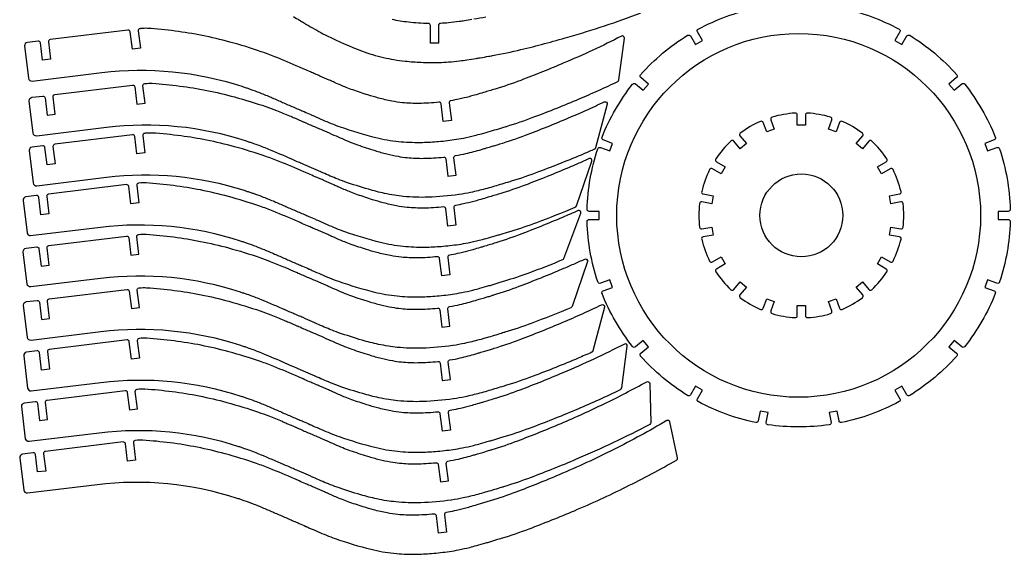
# Model space of a CAD drawing. Header units: millimetres. Extents: x 4049 to 4539, y 787 to 1311.
# Drawn here: x 4049.2 to 4539, y 787 to 1051.4 of the extents above; entities that cross this region are included whole.
import ezdxf

# ---------------------------------------------------------------- set-up
doc = ezdxf.new("R2010")
doc.units = ezdxf.units.MM
doc.linetypes.add('K5LT_BASIC', pattern=[0])

msp = doc.modelspace()

# ---------------------------------------------------------------- linework, layer by layer
at = {"color": 150, "linetype": 'K5LT_BASIC', "true_color": 0x0080ff}
for points in [[(4184.5, 1053.03, -0.002291), (4187.58, 1051.19, -0.000191), (4188.05, 1050.91, -0.000096), (4188.98, 1050.35, 0.007169), (4197.1, 1045.61, 0.014412), (4201.24, 1043.43, 0.022433), (4218.2, 1036.03, 0.036326), (4229.15, 1032.71, 0.014712), (4234.22, 1031.73, 0.013504), (4239.79, 1030.97, 0.017144), (4247.68, 1030.38, 0.015324), (4256.52, 1030.3, 0.013813), (4261.17, 1030.53, 0.011483), (4266.74, 1031.08, 0.005942), (4270.27, 1031.56, 0.004548), (4274.86, 1032.28, 0.001632), (4276.95, 1032.63, 0.000818), (4281.1, 1033.36, -0.000071), (4282.33, 1033.57, -0.000143), (4282.94, 1033.68, 0.016669), (4297.05, 1036.64, 0.009989), (4320.31, 1042.83, 0.00991), (4338.46, 1048.44, 0.009899), (4356.4, 1054.78, 0.287969)], [(4279.61, 1052.68, -0.000197), (4273.77, 1051.66, -0.001191)], [(4455.59, 1057.15, -0.072772), (4484.07, 1046.78, -0.00015), (4484.12, 1046.75, -0.413473), (4484.49, 1045.39), (4482.01, 1041.1), (4485.48, 1039.1), (4487.95, 1043.39, -0.432022), (4489.37, 1043.72, -0.072772), (4512.58, 1024.24, -0.00015), (4512.62, 1024.19, -0.413473), (4512.5, 1022.79), (4508.71, 1019.61), (4511.28, 1016.54), (4515.07, 1019.72, -0.432022), (4516.52, 1019.55, -0.072772), (4531.67, 993.31, -0.00015), (4531.69, 993.25, -0.413473), (4531.09, 991.97), (4526.44, 990.28), (4527.81, 986.52), (4532.46, 988.21, -0.432022), (4533.76, 987.56, -0.072772), (4539.02, 957.71, -0.00015), (4539.03, 957.65, -0.413473), (4538.03, 956.65), (4533.08, 956.65), (4533.08, 952.65), (4538.03, 952.65, -0.432022), (4539.02, 951.59, -0.072772), (4533.76, 921.75, -0.00015), (4533.74, 921.69, -0.413473), (4532.46, 921.09), (4527.81, 922.78), (4526.44, 919.02), (4531.09, 917.33, -0.432022), (4531.67, 915.99, -0.072772), (4516.52, 889.75, -0.00015), (4516.48, 889.7, -0.413473), (4515.07, 889.58), (4511.28, 892.76), (4508.71, 889.7), (4512.5, 886.51, -0.432022), (4512.58, 885.06, -0.072772), (4489.37, 865.58, -0.00015), (4489.31, 865.55, -0.413473), (4487.95, 865.92), (4485.48, 870.2), (4482.01, 868.2), (4484.49, 863.92, -0.432022), (4484.07, 862.52, -0.072772), (4455.59, 852.16, -0.00015), (4455.53, 852.14, -0.413473), (4454.37, 852.95), (4453.51, 857.83), (4449.57, 857.13), (4450.43, 852.26, -0.432022), (4449.56, 851.09, -0.072772), (4419.26, 851.09, -0.00015), (4419.19, 851.1, -0.413473), (4418.39, 852.26), (4419.25, 857.13), (4415.31, 857.83), (4414.45, 852.95, -0.432022), (4413.23, 852.16, -0.072772), (4384.75, 862.52, -0.00015), (4384.7, 862.55, -0.413473), (4384.33, 863.92), (4386.81, 868.2), (4383.34, 870.2), (4380.87, 865.92, -0.432022), (4379.45, 865.58, -0.072772), (4356.24, 885.06, -0.00015), (4356.19, 885.11, -0.413473), (4356.32, 886.51), (4360.11, 889.7), (4357.54, 892.76), (4353.75, 889.58, -0.432022), (4352.3, 889.75, -0.072772), (4337.15, 915.99, -0.00015), (4337.13, 916.05, -0.413473), (4337.72, 917.33), (4342.38, 919.02), (4341.01, 922.78), (4336.36, 921.09, -0.432022), (4335.06, 921.75, -0.072772), (4329.79, 951.59, -0.00015), (4329.79, 951.65, -0.413473), (4330.79, 952.65), (4335.74, 952.65), (4335.74, 956.65), (4330.79, 956.65, -0.432022), (4329.79, 957.71, -0.072772), (4335.06, 987.56, -0.00015), (4335.08, 987.62, -0.413473), (4336.36, 988.21), (4341.01, 986.52), (4342.38, 990.28), (4337.72, 991.97, -0.432022), (4337.15, 993.31, -0.072772), (4352.3, 1019.55, -0.00015), (4352.34, 1019.6, -0.413473), (4353.75, 1019.72), (4357.54, 1016.54), (4360.11, 1019.61), (4356.32, 1022.79, -0.432022), (4356.24, 1024.24, -0.072772), (4379.45, 1043.72, -0.00015), (4379.5, 1043.75, -0.413473), (4380.87, 1043.39), (4383.34, 1039.1), (4386.81, 1041.1), (4384.33, 1045.39, -0.432022), (4384.75, 1046.78, -0.072772), (4413.23, 1057.15, -0.00015)], [(4272.81, 1051.5, -0.003195), (4269.17, 1050.9, -0.004256), (4266.43, 1050.5, -0.010704), (4261.24, 1049.89, -0.013942), (4257.23, 1049.62, 0.402696), (4256.27, 1048.62), (4256.27, 1039.91), (4252.27, 1039.91), (4252.27, 1048.57, 0.409223), (4251.29, 1049.57, -0.022984), (4241.39, 1050.2, -0.028102), (4233.38, 1051.53, -0.022627)]]:
    msp.add_lwpolyline(points, format="xyb", dxfattribs=at)
for points in [[(4345.47, 1021.63), (4348.23, 1042.25, 0.603936), (4346.78, 1043.28, -0.008524), (4332.65, 1036.41, -0.00853), (4318.31, 1030.03, -0.009801), (4296.93, 1021.45, -0.016857), (4284.25, 1017.13, -0.000197), (4278.58, 1015.42, -0.001191), (4277.64, 1015.13, -0.003195), (4274.1, 1014.1, -0.004256), (4271.43, 1013.37, -0.010704), (4266.35, 1012.14, -0.013942), (4262.41, 1011.39, 0.402696), (4261.58, 1010.28), (4262.63, 1001.63), (4258.66, 1001.15), (4257.62, 1009.75, 0.409223), (4256.52, 1010.62, -0.022984), (4246.61, 1010.05, -0.028102), (4238.51, 1010.4, -0.022627), (4233.24, 1011.17, -0.017635), (4226.59, 1012.7, -0.010921), (4221.37, 1014.22, -0.007563), (4213.92, 1016.69, -0.012846), (4210.64, 1017.92, -0.007677), (4205.24, 1020.22, -0.000708), (4204.29, 1020.64, -0.000339), (4202.29, 1021.54), (4202.29, 1021.54, 0.002143), (4197.65, 1023.59, 0.003975), (4195.13, 1024.67, -0.002342), (4193, 1025.58, -0.001545), (4189.79, 1026.97, -0.000232), (4189.02, 1027.31, -0.000114), (4187.47, 1027.99, 0.007212), (4175.26, 1033.14, 0.013537), (4168.64, 1035.62, 0.015886), (4153.12, 1040.4, 0.018238), (4139.34, 1043.64, 0.016277), (4126, 1045.82, 0.016145), (4112.43, 1047.14, 0.046509), (4108.85, 1047.04), (4108.66, 1047.01, 0.414214), (4107.78, 1045.9), (4108.83, 1037.32), (4104.86, 1036.83), (4103.81, 1045.41, 0.414214), (4102.7, 1046.29), (4064.21, 1041.6, 0.414214), (4063.34, 1040.48), (4064.39, 1031.9), (4060.42, 1031.42), (4059.37, 1040, 0.414214), (4058.26, 1040.87), (4052.99, 1040.23, 0.414214), (4051.6, 1038.45), (4053.54, 1022.47, 0.414214), (4055.32, 1021.08), (4089.83, 1025.28, -0.109897), (4158.99, 1018.51, -0.001797), (4160.67, 1017.95, -0.001761), (4162.38, 1017.37, -0.009435), (4166.66, 1015.81, -0.007265), (4172.16, 1013.59, -0.002706), (4174.72, 1012.5, -0.001352), (4179.83, 1010.27, 0.001412), (4185.06, 1007.99, 0.002829), (4187.68, 1006.88, -0.00355), (4189.8, 1005.97, -0.002291), (4193.08, 1004.52, -0.000191), (4193.58, 1004.3, -0.000096), (4194.57, 1003.86, 0.007169), (4203.21, 1000.13, 0.014412), (4207.58, 998.47, 0.022433), (4225.31, 993.17, 0.036326), (4236.58, 991.21, 0.014712), (4241.73, 990.84, 0.013504), (4247.35, 990.76, 0.017144), (4255.25, 991.13, 0.015324), (4264.04, 992.12, 0.013813), (4268.63, 992.91, 0.011483), (4274.09, 994.14, 0.005942), (4277.54, 995.04, 0.004548), (4282.01, 996.31, 0.001632), (4284.04, 996.91, 0.000818), (4288.07, 998.13, -0.000071), (4289.26, 998.49, -0.000143), (4289.86, 998.67, 0.016669), (4303.51, 1003.32, 0.009989), (4325.85, 1012.28, 0.00545), (4335.42, 1016.46, 0.00545), (4344.91, 1020.86, 0.253472)], [(4320.61, 1002.86, 0.005263), (4329.49, 1006.74, 0.005265), (4338.29, 1010.81, -0.638066), (4339.69, 1009.65), (4333.99, 988.04, -0.228864), (4333.43, 987.38, -0.001499), (4330.79, 986.23, -0.001498), (4328.15, 985.1, -0.009989), (4305.81, 976.15, -0.016669), (4292.16, 971.5, 0.000143), (4291.57, 971.32, 0.000071), (4290.38, 970.96, -0.002647), (4283.09, 968.78, -0.005294), (4279.43, 967.75, -0.012955), (4272.19, 966, -0.016777), (4266.52, 964.98, -0.000561), (4266.34, 964.95, -0.027333), (4251.27, 963.62, -0.033365), (4238.88, 964.04, -0.014632), (4234.47, 964.61, -0.013051), (4229.57, 965.52, -0.018585), (4221.58, 967.55, -0.012477), (4209.88, 971.3, -0.013638), (4205.58, 972.93, -0.007736), (4198.14, 976.12, -0.000137), (4197.72, 976.31, -0.000069), (4196.88, 976.68, 0.00204), (4192.28, 978.72, 0.004088), (4189.98, 979.71, -0.002559), (4187.48, 980.77, -0.001568), (4183.42, 982.54, -0.000076), (4182.99, 982.72, -0.000038), (4182.14, 983.1, 0.006901), (4170.55, 988, 0.013857), (4164.68, 990.2, 0.001761), (4162.97, 990.78, 0.001797), (4161.29, 991.34, 0.109897), (4092.13, 998.11), (4057.63, 993.91, -0.414214), (4055.85, 995.3), (4053.9, 1011.28, -0.414214), (4055.29, 1013.06), (4060.56, 1013.7, -0.414214), (4061.68, 1012.83), (4062.72, 1004.25), (4066.69, 1004.73), (4065.65, 1013.31, -0.414214), (4066.52, 1014.42), (4105, 1019.11, -0.414214), (4106.12, 1018.24), (4107.16, 1009.66), (4111.13, 1010.14), (4110.09, 1018.73, -0.414214), (4110.96, 1019.84), (4111.16, 1019.86, -0.046509), (4114.74, 1019.97, -0.016145), (4128.3, 1018.65, -0.016277), (4141.64, 1016.47, -0.018238), (4155.42, 1013.23, -0.015886), (4170.94, 1008.44, -0.009789), (4176.08, 1006.57, -0.007563), (4182.65, 1003.91, -0.002175), (4185.06, 1002.87, -0.001212), (4189.38, 1000.99, -0.000006), (4189.51, 1000.93, -0.000003), (4189.77, 1000.82, 0.001352), (4194.98, 998.55, 0.00288), (4197.44, 997.5, -0.003961), (4199.95, 996.42, -0.002157), (4204.54, 994.39), (4204.59, 994.37, 0.006569), (4212.64, 990.89, 0.015001), (4216.22, 989.52, 0.009224), (4224.88, 986.68, 0.013772), (4230.76, 985.05, 0.016028), (4236.27, 983.87, 0.019721), (4240.81, 983.23, 0.028102), (4248.92, 982.87, 0.022984), (4258.82, 983.45, -0.409223), (4259.92, 982.58), (4260.97, 973.98), (4264.94, 974.46), (4263.88, 983.11, -0.402696), (4264.72, 984.22, 0.017988), (4269.87, 985.24, 0.011942), (4277.52, 987.25, 0.001883), (4279.37, 987.79, 0.001348), (4281.95, 988.56, 0.00035), (4282.87, 988.84, 0.000171), (4284.76, 989.41, -0.000066), (4285.95, 989.78, -0.00013), (4286.56, 989.96, 0.016857), (4299.24, 994.28, 0.009801)], [(4422.35, 997.29), (4418.59, 995.92), (4416.9, 1000.57, 0.432022), (4415.56, 1001.15, 0.05712), (4405.56, 995.37, 0.432022), (4405.39, 993.93), (4408.57, 990.14), (4405.51, 987.57), (4402.33, 991.36, 0.432022), (4400.87, 991.44, 0.05712), (4393.46, 982.6, 0.432022), (4393.79, 981.18), (4398.08, 978.71), (4396.08, 975.24), (4391.79, 977.72, 0.432022), (4390.39, 977.3, 0.05712), (4386.45, 966.45, 0.432022), (4387.25, 965.23), (4392.12, 964.37), (4391.42, 960.43), (4386.55, 961.29, 0.432022), (4385.38, 960.42, 0.05712), (4385.38, 948.88, 0.432022), (4386.55, 948.01), (4391.42, 948.87), (4392.12, 944.93), (4387.25, 944.07, 0.432022), (4386.45, 942.85, 0.05712), (4390.39, 932, 0.432022), (4391.79, 931.59), (4396.08, 934.06), (4398.08, 930.6), (4393.79, 928.12, 0.432022), (4393.46, 926.7, 0.05712), (4400.87, 917.86, 0.432022), (4402.33, 917.94), (4405.51, 921.74), (4408.57, 919.16), (4405.39, 915.37, 0.432022), (4405.56, 913.93, 0.05712), (4415.56, 908.16, 0.432022), (4416.9, 908.73), (4418.59, 913.38), (4422.35, 912.01), (4420.66, 907.36, 0.432022), (4421.31, 906.06, 0.05712), (4432.68, 904.06, 0.432022), (4433.74, 905.06), (4433.74, 910.01), (4437.74, 910.01), (4437.74, 905.06, 0.432022), (4438.8, 904.06, 0.05712), (4450.17, 906.06, 0.432022), (4450.82, 907.36), (4449.13, 912.01), (4452.89, 913.38), (4454.58, 908.73, 0.432022), (4455.92, 908.16, 0.05712), (4465.92, 913.93, 0.432022), (4466.09, 915.37), (4462.9, 919.16), (4465.97, 921.74), (4469.15, 917.94, 0.432022), (4470.6, 917.86, 0.05712), (4478.02, 926.7, 0.432022), (4477.69, 928.12), (4473.4, 930.6), (4475.4, 934.06), (4479.69, 931.59, 0.432022), (4481.08, 932, 0.05712), (4485.03, 942.85, 0.432022), (4484.23, 944.07), (4479.36, 944.93), (4480.05, 948.87), (4484.93, 948.01, 0.432022), (4486.09, 948.88, 0.05712), (4486.09, 960.42, 0.432022), (4484.93, 961.29), (4480.05, 960.43), (4479.36, 964.37), (4484.23, 965.23, 0.432022), (4485.03, 966.45, 0.05712), (4481.08, 977.3, 0.432022), (4479.69, 977.72), (4475.4, 975.24), (4473.4, 978.71), (4477.69, 981.18, 0.432022), (4478.02, 982.6, 0.05712), (4470.6, 991.44, 0.432022), (4469.15, 991.36), (4465.97, 987.57), (4462.9, 990.14), (4466.09, 993.93, 0.432022), (4465.92, 995.37, 0.05712), (4455.92, 1001.15, 0.432022), (4454.58, 1000.57), (4452.89, 995.92), (4449.13, 997.29), (4450.82, 1001.94, 0.432022), (4450.17, 1003.24, 0.05712), (4438.8, 1005.24, 0.432022), (4437.74, 1004.25), (4437.74, 999.3), (4433.74, 999.3), (4433.74, 1004.25, 0.432022), (4432.68, 1005.24, 0.05712), (4421.31, 1003.24, 0.432022), (4420.66, 1001.94)], [(4320.59, 978.23, -0.009801), (4299.22, 969.65, -0.016857), (4286.54, 965.32, -0.000197), (4280.87, 963.61, -0.001191), (4279.93, 963.32, -0.003195), (4276.39, 962.3, -0.004256), (4273.72, 961.56, -0.010704), (4268.64, 960.33, -0.013942), (4264.7, 959.58, 0.402696), (4263.86, 958.47), (4264.92, 949.83), (4260.95, 949.34), (4259.9, 957.94, 0.409223), (4258.8, 958.81, -0.022984), (4248.9, 958.24, -0.028102), (4240.79, 958.59, -0.022627), (4235.53, 959.36, -0.017635), (4228.88, 960.89, -0.010921), (4223.66, 962.41, -0.007563), (4216.2, 964.88, -0.012846), (4212.92, 966.12, -0.007677), (4207.53, 968.41, -0.000708), (4206.57, 968.84, -0.000339), (4204.57, 969.73), (4204.57, 969.73, 0.002143), (4199.93, 971.79, 0.003975), (4197.42, 972.86, -0.002342), (4195.29, 973.77, -0.001545), (4192.07, 975.16), (4189.75, 976.18, 0.007212), (4177.54, 981.33, 0.013537), (4170.92, 983.81, 0.015886), (4155.4, 988.59, 0.018238), (4141.62, 991.83, 0.018277), (4128.96, 993.96, 0.016401), (4114.71, 995.36, 0.046509), (4111.13, 995.26), (4110.94, 995.23, 0.414214), (4110.06, 994.12), (4111.11, 985.54), (4107.14, 985.05), (4106.09, 993.63, 0.414214), (4104.98, 994.51), (4066.49, 989.82, 0.414214), (4065.62, 988.7), (4066.67, 980.12), (4062.7, 979.64), (4061.65, 988.22, 0.414214), (4060.54, 989.09), (4055.27, 988.45, 0.414214), (4053.88, 986.67), (4055.82, 970.69, 0.414214), (4057.6, 969.3), (4092.11, 973.5, -0.108464), (4160.18, 967.05, -0.000624), (4160.75, 966.87, -0.00062), (4161.32, 966.68, -0.001772), (4162.97, 966.13, -0.001736), (4164.66, 965.56, -0.009435), (4168.95, 964, -0.007265), (4174.45, 961.78, -0.002706), (4177.01, 960.69, -0.001352), (4182.12, 958.46, 0.001412), (4187.34, 956.19, 0.002829), (4189.96, 955.07, -0.00355), (4192.09, 954.16, -0.002291), (4195.37, 952.71, -0.000191), (4195.86, 952.49, -0.000096), (4196.86, 952.05, 0.007169), (4205.49, 948.33, 0.014412), (4209.86, 946.66, 0.022433), (4227.59, 941.36, 0.036326), (4238.86, 939.4, 0.014712), (4244.01, 939.03, 0.013504), (4249.64, 938.95, 0.017144), (4257.53, 939.33, 0.015324), (4266.32, 940.31, 0.013813), (4270.91, 941.1, 0.011483), (4276.38, 942.33, 0.005942), (4279.82, 943.23, 0.004548), (4284.29, 944.5, 0.001632), (4286.32, 945.1, 0.000818), (4290.36, 946.32), (4292.14, 946.87, 0.015395), (4304.94, 951.19, 0.010182), (4323.94, 958.7, 0.213369), (4324.49, 959.29), (4332.16, 981.47, 0.658489), (4330.81, 982.71, -0.003029), (4325.71, 980.44, -0.003028)], [(4317.55, 953.61, -0.009801), (4296.17, 945.02, -0.016857), (4283.49, 940.7, -0.000197), (4277.82, 938.99, -0.001191), (4276.88, 938.7, -0.003195), (4273.34, 937.68, -0.004256), (4270.67, 936.94, -0.010704), (4265.59, 935.71, -0.013942), (4261.65, 934.96, 0.402696), (4260.82, 933.85), (4261.87, 925.21), (4257.9, 924.72), (4256.85, 933.32, 0.409223), (4255.76, 934.19, -0.022984), (4245.85, 933.62, -0.028102), (4237.75, 933.97, -0.022627), (4232.48, 934.74, -0.017635), (4225.83, 936.27, -0.010921), (4220.61, 937.79, -0.007563), (4213.16, 940.26, -0.012846), (4209.88, 941.5, -0.007677), (4204.48, 943.79, -0.000708), (4203.52, 944.22, -0.000339), (4201.52, 945.11), (4201.52, 945.11, 0.002143), (4196.89, 947.17, 0.003975), (4194.37, 948.24, -0.002342), (4192.24, 949.15, -0.001545), (4189.02, 950.54, -0.000232), (4188.26, 950.88, -0.000114), (4186.71, 951.56, 0.007212), (4174.5, 956.71, 0.013537), (4167.88, 959.19, 0.015886), (4152.35, 963.97, 0.018238), (4138.58, 967.21, 0.016277), (4125.24, 969.39, 0.016145), (4111.67, 970.71, 0.046509), (4108.09, 970.61), (4107.89, 970.58, 0.414214), (4107.02, 969.47), (4108.07, 960.89), (4104.1, 960.4), (4103.05, 968.99, 0.414214), (4101.94, 969.86), (4063.45, 965.17, 0.414214), (4062.58, 964.05), (4063.63, 955.47), (4059.66, 954.99), (4058.61, 963.57, 0.414214), (4057.5, 964.44), (4052.23, 963.8, 0.414214), (4050.84, 962.02), (4052.78, 946.05, 0.414214), (4054.56, 944.65), (4089.07, 948.85, -0.109897), (4158.23, 942.08, -0.001797), (4159.91, 941.52, -0.001761), (4161.61, 940.94, -0.009435), (4165.9, 939.38, -0.007265), (4171.4, 937.16, -0.002706), (4173.96, 936.07, -0.001352), (4179.07, 933.84, 0.001412), (4184.3, 931.57, 0.002829), (4186.92, 930.45, -0.00355), (4189.04, 929.54, -0.002291), (4192.32, 928.09, -0.000191), (4192.82, 927.87, -0.000096), (4193.81, 927.43, 0.007169), (4202.44, 923.7, 0.014412), (4206.82, 922.04, 0.022433), (4224.55, 916.74, 0.036326), (4235.82, 914.78, 0.014712), (4240.97, 914.41, 0.013504), (4246.59, 914.33, 0.017144), (4254.49, 914.7, 0.015324), (4263.28, 915.69, 0.013813), (4267.87, 916.48, 0.011483), (4273.33, 917.71, 0.005942), (4276.78, 918.61, 0.004548), (4281.25, 919.88, 0.001632), (4283.27, 920.48, 0.000818), (4287.31, 921.7), (4289.09, 922.24, 0.014325), (4301.06, 926.25, 0.010087), (4317.76, 932.77, 0.20806), (4318.31, 933.35), (4326.69, 955.73, 0.665401), (4325.34, 957, -0.002308), (4321.45, 955.28, -0.002308)], [(4321.76, 908.99, -0.010173), (4302.16, 901.22, -0.015649), (4289.17, 896.83, 0.000143), (4288.58, 896.65, 0.000071), (4287.39, 896.29, -0.002647), (4280.1, 894.11, -0.005294), (4276.44, 893.08, -0.012955), (4269.2, 891.32, -0.016777), (4263.53, 890.3, -0.000561), (4263.35, 890.28, -0.027333), (4248.28, 888.95, -0.033365), (4235.89, 889.36, -0.014632), (4231.48, 889.94, -0.013051), (4226.58, 890.85, -0.018585), (4218.59, 892.88, -0.012477), (4206.89, 896.62, -0.013638), (4202.59, 898.25, -0.007736), (4195.15, 901.45, -0.000137), (4194.73, 901.63, -0.000069), (4193.89, 902.01, 0.00204), (4189.29, 904.05, 0.004088), (4186.99, 905.03, -0.002559), (4184.49, 906.1, -0.001568), (4180.43, 907.86, -0.000076), (4180, 908.05, -0.000038), (4179.15, 908.43, 0.006901), (4167.56, 913.33, 0.013857), (4161.69, 915.53, 0.001761), (4159.98, 916.11, 0.001797), (4158.3, 916.66, 0.109897), (4089.14, 923.44), (4054.64, 919.23, -0.414214), (4052.86, 920.63), (4050.91, 936.6, -0.414214), (4052.31, 938.38), (4057.57, 939.03, -0.414214), (4058.69, 938.15), (4059.73, 929.57), (4063.7, 930.06), (4062.66, 938.64, -0.414214), (4063.53, 939.75), (4102.01, 944.44, -0.414214), (4103.13, 943.57), (4104.17, 934.99), (4108.14, 935.47), (4107.1, 944.05, -0.414214), (4107.97, 945.17), (4108.17, 945.19, -0.046509), (4111.75, 945.29, -0.016145), (4125.31, 943.97, -0.016277), (4138.65, 941.8, -0.018238), (4152.43, 938.56, -0.015886), (4167.95, 933.77, -0.009789), (4173.09, 931.89, -0.007563), (4179.66, 929.23, -0.002175), (4182.07, 928.2, -0.001212), (4186.39, 926.31, -0.000006), (4186.52, 926.26, -0.000003), (4186.78, 926.14, 0.001352), (4191.99, 923.87, 0.00288), (4194.45, 922.83, -0.003961), (4196.96, 921.75, -0.002157), (4201.55, 919.72), (4201.6, 919.69, 0.006569), (4209.65, 916.21, 0.015001), (4213.23, 914.84, 0.009224), (4221.89, 912.01, 0.013772), (4227.77, 910.37, 0.016028), (4233.28, 909.19, 0.019721), (4237.82, 908.56, 0.028102), (4245.93, 908.2, 0.022984), (4255.83, 908.78, -0.409223), (4256.93, 907.9), (4257.98, 899.31), (4261.95, 899.79), (4260.89, 908.43, -0.402696), (4261.73, 909.54, 0.017988), (4266.88, 910.57, 0.011942), (4274.53, 912.58, 0.001883), (4276.38, 913.12, 0.001348), (4278.96, 913.89, 0.00035), (4279.88, 914.17, 0.000171), (4281.77, 914.74, -0.000066), (4282.96, 915.1, -0.00013), (4283.57, 915.29, 0.016857), (4296.25, 919.61, 0.009801), (4317.62, 928.19, 0.003267), (4323.15, 930.58, 0.003268), (4328.64, 933.03, -0.659174), (4330, 931.8), (4322.32, 909.59, -0.213112)], [(4317.82, 901.78, 0.005704), (4327.44, 905.99, 0.005705), (4336.96, 910.42, -0.639307), (4338.36, 909.27), (4332.65, 887.6, -0.227991), (4332.09, 886.94, -0.001913), (4328.73, 885.47, -0.001913), (4325.36, 884.02, -0.009989), (4303.02, 875.07, -0.016669), (4289.36, 870.42, 0.000143), (4288.77, 870.24, 0.000071), (4287.58, 869.88, -0.002647), (4280.3, 867.7, -0.005294), (4276.64, 866.67, -0.012955), (4269.39, 864.91, -0.016777), (4263.73, 863.89, -0.000561), (4263.55, 863.87, -0.027333), (4248.48, 862.54, -0.033365), (4236.09, 862.95, -0.014632), (4231.68, 863.53, -0.013051), (4226.78, 864.44, -0.018585), (4218.78, 866.47, -0.012477), (4207.09, 870.21, -0.013638), (4202.79, 871.84, -0.007736), (4195.34, 875.04, -0.000137), (4194.92, 875.22, -0.000069), (4194.08, 875.6, 0.00204), (4189.49, 877.64, 0.004088), (4187.19, 878.63, -0.002559), (4184.69, 879.69, -0.001568), (4180.63, 881.45, -0.000076), (4180.2, 881.64, -0.000038), (4179.34, 882.02, 0.006901), (4167.75, 886.92, 0.013857), (4161.88, 889.12, 0.001761), (4160.18, 889.7, 0.001797), (4158.5, 890.25, 0.109897), (4089.34, 897.03), (4054.83, 892.82, -0.414214), (4053.05, 894.22), (4051.11, 910.19, -0.414214), (4052.5, 911.97), (4057.77, 912.62, -0.414214), (4058.88, 911.74), (4059.93, 903.16), (4063.9, 903.65), (4062.85, 912.23, -0.414214), (4063.72, 913.34), (4102.21, 918.03, -0.414214), (4103.32, 917.16), (4104.37, 908.58), (4108.34, 909.06), (4107.29, 917.64, -0.414214), (4108.16, 918.76), (4108.36, 918.78, -0.046509), (4111.94, 918.88, -0.016145), (4125.51, 917.56, -0.016277), (4138.85, 915.39, -0.018238), (4152.63, 912.15, -0.015886), (4168.15, 907.36, -0.009789), (4173.29, 905.48, -0.007563), (4179.85, 902.82, -0.002175), (4182.27, 901.79, -0.001212), (4186.59, 899.91, -0.000006), (4186.72, 899.85, -0.000003), (4186.98, 899.73, 0.001352), (4192.19, 897.46, 0.00288), (4194.64, 896.42, -0.003961), (4197.16, 895.34, -0.002157), (4201.75, 893.31), (4201.8, 893.28, 0.006569), (4209.84, 889.8, 0.015001), (4213.43, 888.43, 0.009224), (4222.09, 885.6, 0.013772), (4227.97, 883.97, 0.016028), (4233.48, 882.78, 0.019721), (4238.02, 882.15, 0.028102), (4246.12, 881.79, 0.022984), (4256.03, 882.37, -0.409223), (4257.13, 881.49), (4258.17, 872.9), (4262.14, 873.38), (4261.09, 882.03, -0.402696), (4261.92, 883.13, 0.017988), (4267.08, 884.16, 0.011942), (4274.73, 886.17, 0.001883), (4276.58, 886.71, 0.001348), (4279.15, 887.48), (4281.96, 888.33, -0.000066), (4283.16, 888.7, -0.00013), (4283.76, 888.88, 0.016857), (4296.44, 893.2, 0.009801)], [(4348.2, 890.98, -0.009096), (4333.14, 883.6, -0.009103), (4317.84, 876.78, -0.009801), (4296.47, 868.2, -0.016857), (4283.79, 863.88, -0.000197), (4278.12, 862.16, -0.001191), (4277.18, 861.88, -0.003195), (4273.64, 860.85, -0.004256), (4270.97, 860.11, -0.010704), (4265.89, 858.88, -0.013942), (4261.95, 858.13, 0.402696), (4261.11, 857.02), (4262.17, 848.38), (4258.2, 847.89), (4257.15, 856.49, 0.409223), (4256.05, 857.37, -0.022984), (4246.15, 856.79, -0.028102), (4238.04, 857.14, -0.022627), (4232.78, 857.91, -0.017635), (4226.13, 859.44, -0.010921), (4220.91, 860.96, -0.007563), (4213.45, 863.43, -0.012846), (4210.18, 864.67, -0.007677), (4204.78, 866.96, -0.000708), (4203.82, 867.39, -0.000339), (4201.82, 868.28), (4201.82, 868.28, 0.002143), (4197.18, 870.34, 0.003975), (4194.67, 871.41, -0.002342), (4192.54, 872.32, -0.001545), (4189.32, 873.71, -0.000232), (4188.56, 874.05, -0.000114), (4187, 874.73, 0.007212), (4174.79, 879.89, 0.013537), (4168.18, 882.36, 0.015886), (4152.65, 887.15, 0.018238), (4138.87, 890.38, 0.016277), (4125.53, 892.56, 0.016145), (4111.97, 893.88, 0.046509), (4108.39, 893.78), (4108.19, 893.75, 0.414214), (4107.32, 892.64), (4108.36, 884.06), (4104.39, 883.57), (4103.35, 892.16, 0.414214), (4102.23, 893.03), (4063.75, 888.34, 0.414214), (4062.88, 887.23), (4063.92, 878.64), (4059.95, 878.16), (4058.91, 886.74, 0.414214), (4057.79, 887.61), (4052.53, 886.97, 0.414214), (4051.13, 885.19), (4053.08, 869.22, 0.414214), (4054.86, 867.82), (4089.36, 872.03, -0.109897), (4158.52, 865.25, -0.001797), (4160.2, 864.69, -0.001761), (4161.91, 864.11, -0.009435), (4166.2, 862.55, -0.007265), (4171.7, 860.33, -0.002706), (4174.26, 859.24, -0.001352), (4179.37, 857.01, 0.001412), (4184.59, 854.74, 0.002829), (4187.21, 853.62, -0.00355), (4189.34, 852.71, -0.002291), (4192.62, 851.27, -0.000191), (4193.11, 851.04, -0.000096), (4194.11, 850.6, 0.007169), (4202.74, 846.88, 0.014412), (4207.11, 845.21, 0.022433), (4224.84, 839.92, 0.036326), (4236.11, 837.95, 0.014712), (4241.26, 837.58, 0.013504), (4246.89, 837.5, 0.017144), (4254.79, 837.88, 0.015324), (4263.57, 838.86, 0.013813), (4268.16, 839.65, 0.011483), (4273.63, 840.88, 0.005942), (4277.07, 841.78, 0.004548), (4281.54, 843.05, 0.001632), (4283.57, 843.65, 0.000818), (4287.61, 844.87), (4289.39, 845.42, 0.016669), (4303.04, 850.06, 0.009989), (4325.38, 859.02, 0.005994), (4335.91, 863.64, 0.005994), (4346.32, 868.5, 0.252315), (4346.88, 869.27), (4349.65, 889.96, 0.605499)], [(4360.79, 851.25, -0.010487), (4342.77, 842.23, -0.010501), (4324.4, 833.98, -0.009989), (4302.07, 825.02, -0.016669), (4288.41, 820.37, 0.000143), (4287.82, 820.19, 0.000071), (4286.63, 819.83, -0.002647), (4279.35, 817.66, -0.005294), (4275.69, 816.63, -0.012955), (4268.44, 814.87, -0.016777), (4262.77, 813.85, -0.000561), (4262.6, 813.82, -0.027333), (4247.53, 812.49, -0.033365), (4235.13, 812.91, -0.014632), (4230.72, 813.48, -0.013051), (4225.82, 814.4, -0.018585), (4217.83, 816.42, -0.012477), (4206.13, 820.17, -0.013638), (4201.84, 821.8, -0.007736), (4194.39, 824.99, -0.000137), (4193.97, 825.18, -0.000069), (4193.13, 825.56, 0.00204), (4188.54, 827.59, 0.004088), (4186.23, 828.58, -0.002559), (4183.73, 829.64, -0.001568), (4179.67, 831.41, -0.000076), (4179.25, 831.6, -0.000038), (4178.39, 831.97, 0.006901), (4166.8, 836.87, 0.013857), (4160.93, 839.07, 0.001761), (4159.22, 839.65, 0.001797), (4157.55, 840.21, 0.109897), (4088.38, 846.98), (4053.88, 842.78, -0.414214), (4052.1, 844.17), (4050.15, 860.15, -0.414214), (4051.55, 861.93), (4056.81, 862.57, -0.414214), (4057.93, 861.7), (4058.97, 853.12), (4062.94, 853.6), (4061.9, 862.18, -0.414214), (4062.77, 863.3), (4101.26, 867.99, -0.414214), (4102.37, 867.11), (4103.41, 858.53), (4107.39, 859.02), (4106.34, 867.6, -0.414214), (4107.21, 868.71), (4107.41, 868.74, -0.046509), (4110.99, 868.84, -0.016145), (4124.55, 867.52, -0.016277), (4137.89, 865.34, -0.018238), (4151.67, 862.1, -0.015886), (4167.2, 857.32, -0.009789), (4172.34, 855.44, -0.007563), (4178.9, 852.78, -0.002175), (4181.31, 851.74, -0.001212), (4185.63, 849.86, -0.000006), (4185.76, 849.8, -0.000003), (4186.02, 849.69, 0.001352), (4191.23, 847.42, 0.00288), (4193.69, 846.37, -0.003961), (4196.2, 845.29, -0.002157), (4200.79, 843.26), (4200.84, 843.24, 0.006569), (4208.89, 839.76, 0.015001), (4212.48, 838.39, 0.009224), (4221.13, 835.55, 0.013772), (4227.01, 833.92, 0.016028), (4232.52, 832.74, 0.019721), (4237.06, 832.1, 0.028102), (4245.17, 831.75, 0.022984), (4255.07, 832.32, -0.409223), (4256.17, 831.45), (4257.22, 822.85), (4261.19, 823.33), (4260.14, 831.98, -0.402696), (4260.97, 833.09, 0.017988), (4266.12, 834.11, 0.011942), (4273.78, 836.12, 0.001883), (4275.62, 836.66, 0.001348), (4278.2, 837.43), (4281.01, 838.29, -0.000066), (4282.2, 838.65, -0.00013), (4282.81, 838.83, 0.016857), (4295.49, 843.15, 0.009801), (4316.87, 851.73, 0.012793), (4338.29, 861.48, 0.012759), (4359.24, 872.33, -0.560352), (4360.72, 871.49), (4361.32, 852.17, -0.286694)], [(4369.2, 853.12, -0.016097), (4342.93, 838.82, -0.016182), (4315.93, 826.32, -0.009801), (4294.55, 817.74, -0.016857), (4281.88, 813.42), (4275.27, 811.42, -0.003195), (4271.72, 810.39, -0.004256), (4269.06, 809.66, -0.010704), (4263.98, 808.43, -0.013942), (4260.04, 807.68, 0.402696), (4259.2, 806.57), (4260.26, 797.92), (4256.29, 797.44), (4255.24, 806.04, 0.409223), (4254.14, 806.91, -0.022984), (4244.24, 806.33, -0.028102), (4236.13, 806.69, -0.022627), (4230.87, 807.46, -0.017635), (4224.21, 808.99, -0.010921), (4218.99, 810.51, -0.007563), (4211.54, 812.98, -0.012846), (4208.26, 814.21, -0.007677), (4202.87, 816.51, -0.000708), (4201.91, 816.93, -0.000339), (4199.91, 817.83), (4199.91, 817.83, 0.002143), (4195.27, 819.88, 0.003975), (4192.76, 820.96, -0.002342), (4190.63, 821.86, -0.001545), (4187.41, 823.26, -0.000232), (4186.64, 823.6, -0.000114), (4185.09, 824.28, 0.007212), (4172.88, 829.43, 0.013537), (4166.26, 831.91, 0.015886), (4150.74, 836.69, 0.018238), (4136.96, 839.93, 0.016277), (4123.62, 842.11, 0.016145), (4110.05, 843.43, 0.046509), (4106.47, 843.32), (4106.28, 843.3, 0.414214), (4105.41, 842.19), (4106.45, 833.6), (4102.48, 833.12), (4101.44, 841.7, 0.414214), (4100.32, 842.57), (4061.84, 837.89, 0.414214), (4060.97, 836.77), (4062.01, 828.19), (4058.04, 827.71), (4057, 836.29, 0.414214), (4055.88, 837.16), (4050.61, 836.52, 0.414214), (4049.22, 834.74), (4051.17, 818.76, 0.414214), (4052.95, 817.37), (4087.45, 821.57, -0.109897), (4156.61, 814.8, -0.001797), (4158.29, 814.24, -0.001761), (4160, 813.66, -0.009435), (4164.29, 812.1, -0.007265), (4169.78, 809.88, -0.002706), (4172.35, 808.79, -0.001352), (4177.46, 806.56, 0.001412), (4182.68, 804.28, 0.002829), (4185.3, 803.17, -0.00355), (4187.43, 802.26, -0.002291), (4190.71, 800.81, -0.000191), (4191.2, 800.59, -0.000096), (4192.2, 800.14, 0.007169), (4200.83, 796.42, 0.014412), (4205.2, 794.76, 0.022433), (4222.93, 789.46, 0.036326), (4234.2, 787.5, 0.014712), (4239.35, 787.13, 0.013504), (4244.98, 787.05, 0.017144), (4252.87, 787.42, 0.015324), (4261.66, 788.41, 0.013813), (4266.25, 789.2, 0.011483), (4271.72, 790.43, 0.005942), (4275.16, 791.33, 0.004548), (4279.63, 792.6, 0.001632), (4281.66, 793.2, 0.000818), (4285.7, 794.42, -0.000071), (4286.88, 794.78, -0.000143), (4287.48, 794.96, 0.016669), (4301.13, 799.61, 0.009989), (4323.47, 808.56, 0.014699), (4349.06, 820.32, 0.014642), (4374.02, 833.61, 0.326785), (4374.5, 834.69), (4370.69, 852.46, 0.511103)]]:
    msp.add_lwpolyline(points, format="xyb", close=True, dxfattribs=at)
for centre, radius in [((4434.41, 954.65), 89.98), ((4435.74, 954.65), 20.5)]:
    msp.add_circle(centre, radius, dxfattribs=at)

doc.saveas('drawing.dxf')
